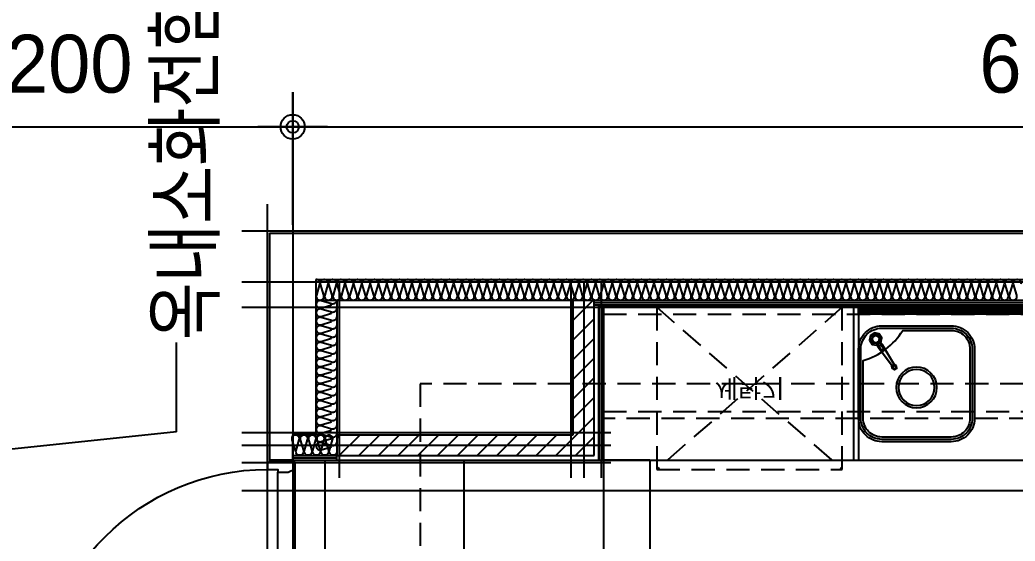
# Model space of a CAD drawing. Header units: millimetres. Extents: x 840000 to 1054178, y 0 to 59400.
# Drawn here: x 890156 to 894447, y 37172 to 39421 of the extents above; entities that cross this region are included whole.
import ezdxf
from ezdxf.enums import TextEntityAlignment as Align
from ezdxf.xclip import XClip

# ---------------------------------------------------------------- set-up
doc = ezdxf.new("R2010")
doc.units = ezdxf.units.MM
doc.header["$LTSCALE"] = 100
doc.header["$XCLIPFRAME"] = 0
for name, pattern in [('X - 단위세대 확장형$0$CEN', [62, 60, -1, 0, -1]), ('X - 단위세대 확장형$0$HID', [1.5, 1, -0.5]), ('X - 평면도$0$CEN', [62, 60, -1, 0, -1])]:
    doc.linetypes.add(name, pattern=pattern)
doc.layers.get('DEFPOINTS').update_dxf_attribs({"color": 145})
for name, color, linetype in [('AA-XXXX-TEXT', 3, 'Continuous'), ('DIM', 7, 'Continuous'), ('SYM', 7, 'Continuous'), ('X - 단위세대 확장형$0$A-CEN', 1, 'X - 단위세대 확장형$0$CEN'), ('X - 단위세대 확장형$0$A-FIN', 8, 'Continuous'), ('X - 단위세대 확장형$0$A-GIP', 6, 'Continuous'), ('X - 단위세대 확장형$0$A-INS', 9, 'Continuous'), ('X - 단위세대 확장형$0$A-TILE', 253, 'Continuous'), ('X - 단위세대 확장형$0$A-WALB', 3, 'Continuous'), ('X - 단위세대 확장형$0$AA-EL-PCN4', 4, 'Continuous'), ('X - 단위세대 확장형$0$AA-WAXM-CONC', 2, 'Continuous'), ('X - 단위세대 확장형$0$AA-XXXX-CNTL', 1, 'X - 단위세대 확장형$0$CEN'), ('X - 단위세대 확장형$0$AA-XXXX-PATT', 8, 'Continuous'), ('X - 단위세대 확장형$0$F-KIT', 6, 'Continuous'), ('X - 단위세대 확장형$0$X-25$0$AA-FFXM-KICH', 4, 'Continuous'), ('X - 단위세대 확장형$0$X-25$0$AA-XXXX-FINL', 6, 'Continuous'), ('X - 단위세대 확장형$0$결로방지단열재', 7, 'X - 단위세대 확장형$0$HID'), ('X - 평면도$0$AA-XXXX-CNTL', 1, 'X - 평면도$0$CEN')]:
    doc.layers.add(name, color=color, linetype=linetype)
doc.layers.add('X - 단위세대 확장형$0$A-door', color=4, linetype='Continuous', lineweight=25)
doc.layers.add('X - 단위세대 확장형$0$A-MC', color=171, linetype='Continuous', plot=False)
doc.layers.add('X - 단위세대 확장형$0$DEFPOINT', color=163, linetype='Continuous', plot=False)
doc.styles.add('HAUD01', font='Dotum.ttf')
doc.styles.add('X - 단위세대 확장형$0$X-55$0$맑은 고딕', font='malgun.ttf')
doc.dimstyles.new('HAUD-80', dxfattribs={"dimscale": 100, "dimtxt": 2.5, "dimasz": 0.5, "dimexe": 0, "dimexo": 1.5, "dimgap": 1, "dimtad": 1, "dimdec": 0, "dimdsep": 46, "dimlunit": 6, "dimtxsty": 'HAUD01', "dimblk": 'Z_DOT', "dimcen": 2.5, "dimdle": 1.5, "dimclrd": 7, "dimclre": 7, "dimclrt": 4, "dimadec": 0, "dimazin": 0, "dimtfac": 1, "dimtdec": 0, "dimtix": 1, "dimtmove": 2, "dimatfit": 3, "dimfxl": 1, "dimtvp": 1, "dimtolj": 1, "dimtzin": 0, "dimarcsym": 0})

# ---------------------------------------------------------------- blocks, each defined once
blk = doc.blocks.new('Z_DOT')
at = {"layer": 'DIM', "color": 0}
for p, q in [((0, -3), (0, 3)), ((-3, 0), (3, 0))]:
    blk.add_line(p, q, dxfattribs=at)
for radius in [1.05, 0.525]:
    blk.add_circle((0, 0), radius, dxfattribs=at)
blk = doc.blocks.new('*D69')
at = {"layer": 'DEFPOINTS', "color": 0, "transparency": 16777216}
for p in [(898072.1, 38959.3), (891332.1, 38385.7), (898072.1, 38385.7)]:
    blk.add_point(p, dxfattribs=at)
at = {"layer": 'DIM', "color": 7, "lineweight": -2, "transparency": 16777216}
for p, q in [((891332.1, 38535.7), (891332.1, 38959.3)), ((891382.1, 38959.3), (898022.1, 38959.3)), ((898072.1, 38535.7), (898072.1, 38959.3))]:
    blk.add_line(p, q, dxfattribs=at)
at = {"layer": 'DIM', "color": 7, "lineweight": -2, "transparency": 16777216, "xscale": 50, "yscale": 50, "zscale": 50, "rotation": 180}
blk.add_blockref('Z_DOT', (891332.1, 38959.3), dxfattribs=at)
at = {"layer": 'DIM', "color": 7, "lineweight": -2, "transparency": 16777216, "xscale": 50, "yscale": 50, "zscale": 50}
blk.add_blockref('Z_DOT', (898072.1, 38959.3), dxfattribs=at)
at = {"layer": 'DIM', "color": 4, "transparency": 16777216, "insert": (894702.1, 39208.5), "char_height": 250, "attachment_point": 5, "style": 'HAUD01'}
blk.add_mtext('\\A1;6,740', dxfattribs=at)
blk = doc.blocks.new('*D68')
at = {"layer": 'DEFPOINTS', "color": 0, "transparency": 16777216}
for p in [(891332.1, 38959.3), (889132.1, 38385.7), (891332.1, 38385.7)]:
    blk.add_point(p, dxfattribs=at)
at = {"layer": 'DIM', "color": 7, "lineweight": -2, "transparency": 16777216}
for p, q in [((889132.1, 38535.7), (889132.1, 38959.3)), ((889182.1, 38959.3), (891282.1, 38959.3)), ((891332.1, 38535.7), (891332.1, 38959.3))]:
    blk.add_line(p, q, dxfattribs=at)
at = {"layer": 'DIM', "color": 7, "lineweight": -2, "transparency": 16777216, "xscale": 50, "yscale": 50, "zscale": 50, "rotation": 180}
blk.add_blockref('Z_DOT', (889132.1, 38959.3), dxfattribs=at)
at = {"layer": 'DIM', "color": 7, "lineweight": -2, "transparency": 16777216, "xscale": 50, "yscale": 50, "zscale": 50}
blk.add_blockref('Z_DOT', (891332.1, 38959.3), dxfattribs=at)
at = {"layer": 'DIM', "color": 4, "transparency": 16777216, "insert": (890232.1, 39208.5), "char_height": 250, "attachment_point": 5, "style": 'HAUD01'}
blk.add_mtext('\\A1;2,200', dxfattribs=at)
blk = doc.blocks.new('X - 단위세대 확장형$0$A$C23D95991')
at = {"layer": 'X - 단위세대 확장형$0$F-KIT', "color": 8, "linetype": 'X - 단위세대 확장형$0$HID'}
for p, q in [((-400, -350), (400, 350)), ((400, -350), (-400, 350))]:
    blk.add_line(p, q, dxfattribs=at)
blk.add_lwpolyline([(-400, -350), (-400, 350), (400, 350), (400, -350)], close=True, dxfattribs=at)
at = {"layer": 'X - 단위세대 확장형$0$DEFPOINT', "style": 'X - 단위세대 확장형$0$X-55$0$맑은 고딕'}
blk.add_text('세탁기', height=80, dxfattribs=at).set_placement((0, 0), align=Align.MIDDLE_CENTER)
blk = doc.blocks.new('X - 단위세대 확장형$0$X-25$0$C14E34527')
at = {"layer": 'X - 단위세대 확장형$0$X-25$0$AA-FFXM-KICH', "color": 8, "linetype": 'Continuous', "ltscale": 0.5}
blk.add_line((87.2, 116.4), (65.1, 83.1), dxfattribs=at)
for points in [[(112.8, 147.5), (116.9, 127.2), (105.5, 109.9), (85.2, 105.8), (67.9, 117.2), (63.8, 137.5), (75.2, 154.8), (95.5, 158.9)], [(103.8, 141.4), (106.3, 129.3), (99.4, 118.9), (87.2, 116.4), (76.9, 123.3), (74.4, 135.5), (81.2, 145.8), (93.4, 148.3)], [(103.8, 141.4), (106.3, 129.3), (99.4, 118.9), (87.2, 116.4), (76.9, 123.3), (74.4, 135.5), (81.2, 145.8), (93.4, 148.3)]]:
    blk.add_lwpolyline(points, close=True, dxfattribs=at)
blk.add_circle((89.7, 132.3), 18, dxfattribs=at)
for points in [[(75.2, 154.8), (81.2, 145.8), (74.4, 135.5), (63.8, 137.5)], [(67.9, 117.2), (63.8, 137.5), (74.4, 135.5), (76.9, 123.3)], [(95.5, 158.9), (93.4, 148.3), (81.2, 145.8), (75.2, 154.8)], [(112.8, 147.5), (95.5, 158.9), (93.4, 148.3), (103.8, 141.4)], [(105.5, 109.9), (99.4, 118.9), (106.3, 129.3), (116.9, 127.2)], [(116.9, 127.2), (106.3, 129.3), (103.8, 141.4), (112.8, 147.5)], [(79.6, 97.5), (62.4, 108.9), (11.5, 22.7), (20.1, 16.9)], [(11.5, 22.7), (11.5, 22.7), (62.4, 108.9)], [(11.5, 22.7), (62.4, 108.9), (79.6, 97.5), (20.1, 16.9)], [(20.1, 16.9), (20.1, 16.9), (79.6, 97.5)], [(76.9, 123.3), (87.2, 116.4), (65.1, 83.1), (54.8, 89.9)], [(65.1, 83.1), (54.8, 89.9), (76.9, 123.3), (87.2, 116.4)], [(54.8, 89.9), (76.9, 123.3), (76.9, 123.3), (54.8, 89.9)], [(67.9, 117.2), (62.4, 108.9), (62.4, 108.9), (76.9, 123.3)], [(62.4, 108.9), (76.9, 123.3), (87.2, 116.4), (79.6, 97.5)], [(67.9, 117.2), (62.4, 108.9), (79.6, 97.5), (85.2, 105.8)], [(87.2, 116.4), (65.1, 83.1), (87.2, 116.4)], [(85.2, 105.8), (87.2, 116.4), (76.9, 123.3), (67.9, 117.2)], [(79.6, 97.5), (85.2, 105.8), (87.2, 116.4), (79.6, 97.5)], [(105.5, 109.9), (85.2, 105.8), (87.2, 116.4), (99.4, 118.9)], [(0.7, 17.8), (4.5, 15.3), (4.1, 8.4), (0, 6.3)], [(0, 6.3), (9.6, 0), (9.9, 4.6), (4.1, 8.4)], [(19.9, 5.1), (16, 7.7), (9.9, 4.6), (9.6, 0)], [(10.7, 18.3), (11.5, 22.7), (20.1, 16.9), (16.4, 14.5)], [(11.5, 22.7), (11, 22.9), (20.6, 16.6), (20.1, 16.9)]]:
    blk.add_3dface(points, dxfattribs=at)
for points, invisible_edges in [([(93.4, 148.3), (81.2, 145.8), (74.4, 135.5), (76.9, 123.3)], 8), ([(103.8, 141.4), (93.4, 148.3), (76.9, 123.3), (87.2, 116.4)], 10), ([(87.2, 116.4), (99.4, 118.9), (106.3, 129.3), (103.8, 141.4)], 8), ([(4.5, 15.3), (0.7, 17.8), (11, 22.9), (11.5, 22.7)], 8), ([(4.5, 15.3), (4.1, 8.4), (9.9, 4.6), (16, 7.7)], 8), ([(11.5, 22.7), (11.5, 22.7), (10.7, 18.3), (4.5, 15.3)], 8), ([(16, 7.7), (16.4, 14.5), (10.7, 18.3), (4.5, 15.3)], 8), ([(16.4, 14.5), (16, 7.7), (19.9, 5.1), (20.6, 16.6)], 8), ([(20.6, 16.6), (20.1, 16.9), (20.1, 16.9), (16.4, 14.5)], 8)]:
    blk.add_3dface(points, dxfattribs=dict(at, invisible_edges=invisible_edges))
blk = doc.blocks.new('X - 단위세대 확장형$0$X-25$0$C3F035890')
at = {"layer": 'X - 단위세대 확장형$0$X-25$0$AA-FFXM-KICH', "color": 8, "linetype": 'ByBlock', "ltscale": 2}
for points in [[(100, 221.3), (400, 221.3, 0.414214), (500, 321.3), (500, 621.3, 0.414214), (400, 721.3), (100, 721.3, 0.414214), (0, 621.3), (0, 321.3, 0.414214)], [(100, 231.3), (400, 231.3, 0.414214), (490, 321.3), (490, 621.3, 0.414214), (400, 711.3), (100, 711.3, 0.414214), (10, 621.3), (10, 321.3, 0.414214)], [(100, 241.3), (400, 241.3, 0.414214), (480, 321.3), (480, 571.3, -0.18912), (309.6, 701.3), (100, 701.3, 0.414214), (20, 621.3), (20, 321.3, 0.414214)]]:
    blk.add_lwpolyline(points, format="xyb", close=True, dxfattribs=at)
for radius in [88, 78]:
    blk.add_circle((250, 455.4), radius, dxfattribs=at)
at = {"layer": 'X - 단위세대 확장형$0$X-25$0$AA-FFXM-KICH', "linetype": 'ByBlock', "ltscale": 2}
blk.add_blockref('X - 단위세대 확장형$0$X-25$0$C14E34527', (335.7, 531.4), dxfattribs=at)
blk = doc.blocks.new('X - 단위세대 확장형$0$insul1')
blk.add_lwpolyline([(0, 0.25, 1.344031), (0.35, 0.25), (0.2, 0.75, -1.344031), (0.55, 0.75), (0.4, 0.25)], format="xyb")
blk = doc.blocks.new('X - 단위세대 확장형$0$A$C6f67e9a2')
at = {"layer": 'X - 단위세대 확장형$0$AA-XXXX-PATT'}
h = blk.add_hatch(dxfattribs=at)
h.set_pattern_fill('_USER', color=256, scale=60, angle=45, style=0, pattern_type=0)
h.set_pattern_definition([(45, (-1127037.12, -118170.64), (-42.426407, 42.426407), [])])
h.paths.add_polyline_path([(24890, -11522.5), (26000, -11522.5), (26000, -10852.5), (25910, -10852.5), (25910, -11432.5), (24890, -11432.5)])
at = {"layer": 'X - 단위세대 확장형$0$X-25$0$AA-XXXX-FINL'}
h = blk.add_hatch(dxfattribs=at)
h.set_pattern_fill('ANSI31', color=5, scale=50, angle=810)
h.set_pattern_definition([(135, (-3242290.653, -1368680.845), (-4.419417382, -4.419417382), [])])
h.paths.add_polyline_path([(28790, -10882.5), (27140, -10882.5), (27140, -10902.5), (28790, -10902.5)])
at = {"layer": 'DEFPOINTS'}
blk.add_line((24480.1, -11672.5), (33162.5, -11672.5), dxfattribs=at)
blk.add_line((24480.1, -11672.5), (33162.5, -11672.5), dxfattribs=at)
at = {"layer": 'X - 단위세대 확장형$0$A-CEN'}
for p, q in [((25955, -10772.5), (25955, -10882.5)), ((25955, -10772.5), (25955, -11618.5)), ((24480.1, -11477.5), (26071.8, -11477.5))]:
    blk.add_line(p, q, dxfattribs=at)
at = {"layer": 'X - 단위세대 확장형$0$A-FIN'}
for p, q in [((26020, -10882.5), (26020, -10872.5)), ((26020, -11542.5), (26020, -10872.5)), ((24890, -11542.5), (26020, -11542.5))]:
    blk.add_line(p, q, dxfattribs=at)
at = {"layer": 'X - 단위세대 확장형$0$A-GIP'}
for p, q in [((26000, -10862.5), (31340, -10862.5)), ((26000, -10872.5), (31330, -10872.5)), ((24700, -11532.5), (24890, -11532.5)), ((24700, -11542.5), (24890, -11542.5)), ((24890, -11542.5), (24890, -11522.5))]:
    blk.add_line(p, q, dxfattribs=at)
at = {"layer": 'X - 단위세대 확장형$0$A-INS'}
for p, q in [((24800, -10852.5), (31350, -10852.5)), ((24890, -10852.5), (24890, -10882.5)), ((24890, -10872.5), (24890, -11432.5)), ((24700, -11522.5), (24890, -11522.5))]:
    blk.add_line(p, q, dxfattribs=at)
blk.add_lwpolyline([(24800, -10761.4, -0.500912), (24816, -10782.7), (24802, -10830, 1.337394), (24834, -10830), (24820, -10782.7, -1.337394), (24852, -10782.7), (24838, -10830, 1.337394), (24870, -10830), (24856, -10782.7, -1.337394), (24888, -10782.7), (24874, -10830, 1.337394), (24906, -10830), (24892, -10782.7, -1.337394), (24924, -10782.7), (24910, -10830, 1.337394), (24942, -10830), (24928, -10782.7, -1.337394), (24960, -10782.7), (24946, -10830, 1.337394), (24978, -10830), (24964, -10782.7, -1.337394), (24996, -10782.7), (24982, -10830, 1.337394), (25014, -10830), (25000, -10782.7, -1.337394), (25032, -10782.7), (25018, -10830, 1.337394), (25050, -10830), (25036, -10782.7, -1.337394), (25068, -10782.7), (25054, -10830, 1.337394), (25086, -10830), (25072, -10782.7, -1.337394), (25104, -10782.7), (25090, -10830, 1.337394), (25122, -10830), (25108, -10782.7, -1.337394), (25140, -10782.7), (25126, -10830, 1.337394), (25158, -10830), (25144, -10782.7, -1.337394), (25176, -10782.7), (25162, -10830, 1.337394), (25194, -10830), (25180, -10782.7, -1.337394), (25212, -10782.7), (25198, -10830, 1.337394), (25230, -10830), (25216, -10782.7, -1.337394), (25248, -10782.7), (25234, -10830, 1.337394), (25266, -10830), (25252, -10782.7, -1.337394), (25284, -10782.7), (25270, -10830, 1.337394), (25302, -10830), (25288, -10782.7, -1.337394), (25320, -10782.7), (25306, -10830, 1.337394), (25338, -10830), (25324, -10782.7, -1.337394), (25356, -10782.7), (25342, -10830, 1.337394), (25374, -10830), (25360, -10782.7, -1.337394), (25392, -10782.7), (25378, -10830, 1.337394), (25410, -10830), (25396, -10782.7, -1.337394), (25428, -10782.7), (25414, -10830, 1.337394), (25446, -10830), (25432, -10782.7, -1.337394), (25464, -10782.7), (25450, -10830, 1.337394), (25482, -10830), (25468, -10782.7, -1.337394), (25500, -10782.7), (25486, -10830, 1.337394), (25518, -10830), (25504, -10782.7, -1.337394), (25536, -10782.7), (25522, -10830, 1.337394), (25554, -10830), (25540, -10782.7, -1.337394), (25572, -10782.7), (25558, -10830, 1.337394), (25590, -10830), (25576, -10782.7, -1.337394), (25608, -10782.7), (25594, -10830, 1.337394), (25626, -10830), (25612, -10782.7, -1.337394), (25644, -10782.7), (25630, -10830, 1.337394), (25662, -10830), (25648, -10782.7, -1.337394), (25680, -10782.7), (25666, -10830, 1.337394), (25698, -10830), (25684, -10782.7, -1.337394), (25716, -10782.7), (25702, -10830, 1.337394), (25734, -10830), (25720, -10782.7, -1.337394), (25752, -10782.7), (25738, -10830, 1.337394), (25770, -10830), (25756, -10782.7, -1.337394), (25788, -10782.7), (25774, -10830, 1.337394), (25806, -10830), (25792, -10782.7, -1.337394), (25824, -10782.7), (25810, -10830, 1.337394), (25842, -10830), (25828, -10782.7, -1.337394), (25860, -10782.7), (25846, -10830, 1.337394), (25878, -10830), (25864, -10782.7, -1.337394), (25896, -10782.7), (25882, -10830, 1.337394), (25914, -10830), (25900, -10782.7, -1.337394), (25932, -10782.7), (25918, -10830, 1.337394), (25950, -10830), (25936, -10782.7, -1.337394), (25968, -10782.7), (25954, -10830, 1.337394), (25986, -10830), (25972, -10782.7, -1.337394), (26004, -10782.7), (25990, -10830, 1.337394), (26022, -10830), (26008, -10782.7, -1.337394), (26040, -10782.7), (26026, -10830, 1.337394), (26058, -10830), (26044, -10782.7, -1.337394), (26076, -10782.7), (26062, -10830, 1.337394), (26094, -10830), (26080, -10782.7, -1.337394), (26112, -10782.7), (26098, -10830, 1.337394), (26130, -10830), (26116, -10782.7, -1.337394), (26148, -10782.7), (26134, -10830, 1.337394), (26166, -10830), (26152, -10782.7, -1.337394), (26184, -10782.7), (26170, -10830, 1.337394), (26202, -10830), (26188, -10782.7, -1.337394), (26220, -10782.7), (26206, -10830, 1.337394), (26238, -10830), (26224, -10782.7, -1.337394), (26256, -10782.7), (26242, -10830, 1.337394), (26274, -10830), (26260, -10782.7, -1.337394), (26292, -10782.7), (26278, -10830, 1.337394), (26310, -10830), (26296, -10782.7, -1.337394), (26328, -10782.7), (26314, -10830, 1.337394), (26346, -10830), (26332, -10782.7, -1.337394), (26364, -10782.7), (26350, -10830, 1.337394), (26382, -10830), (26368, -10782.7, -1.337394), (26400, -10782.7), (26386, -10830, 1.337394), (26418, -10830), (26404, -10782.7, -1.337394), (26436, -10782.7), (26422, -10830, 1.337394), (26454, -10830), (26440, -10782.7, -1.337394), (26472, -10782.7), (26458, -10830, 1.337394), (26490, -10830), (26476, -10782.7, -1.337394), (26508, -10782.7), (26494, -10830, 1.337394), (26526, -10830), (26512, -10782.7, -1.337394), (26544, -10782.7), (26530, -10830, 1.337394), (26562, -10830), (26548, -10782.7, -1.337394), (26580, -10782.7), (26566, -10830, 1.337394), (26598, -10830), (26584, -10782.7, -1.337394), (26616, -10782.7), (26602, -10830, 1.337394), (26634, -10830), (26620, -10782.7, -1.337394), (26652, -10782.7), (26638, -10830, 1.337394), (26670, -10830), (26656, -10782.7, -1.337394), (26688, -10782.7), (26674, -10830, 1.337394), (26706, -10830), (26692, -10782.7, -1.337394), (26724, -10782.7), (26710, -10830, 1.337394), (26742, -10830), (26728, -10782.7, -1.337394), (26760, -10782.7), (26746, -10830, 1.337394), (26778, -10830), (26764, -10782.7, -1.337394), (26796, -10782.7), (26782, -10830, 1.337394), (26814, -10830), (26800, -10782.7, -1.337394), (26832, -10782.7), (26818, -10830, 1.337394), (26850, -10830), (26836, -10782.7, -1.337394), (26868, -10782.7), (26854, -10830, 1.337394), (26886, -10830), (26872, -10782.7, -1.337394), (26904, -10782.7), (26890, -10830, 1.337394), (26922, -10830), (26908, -10782.7, -1.337394), (26940, -10782.7), (26926, -10830, 1.337394), (26958, -10830), (26944, -10782.7, -1.337394), (26976, -10782.7), (26962, -10830, 1.337394), (26994, -10830), (26980, -10782.7, -1.337394), (27012, -10782.7), (26998, -10830, 1.337394), (27030, -10830), (27016, -10782.7, -1.337394), (27048, -10782.7), (27034, -10830, 1.337394), (27066, -10830), (27052, -10782.7, -1.337394), (27084, -10782.7), (27070, -10830, 1.337394), (27102, -10830), (27088, -10782.7, -1.337394), (27120, -10782.7), (27106, -10830, 1.337394), (27138, -10830), (27124, -10782.7, -1.337394), (27156, -10782.7), (27142, -10830, 1.337394), (27174, -10830), (27160, -10782.7, -1.337394), (27192, -10782.7), (27178, -10830, 1.337394), (27210, -10830), (27196, -10782.7, -1.337394), (27228, -10782.7), (27214, -10830, 1.337394), (27246, -10830), (27232, -10782.7, -1.337394), (27264, -10782.7), (27250, -10830, 1.337394), (27282, -10830), (27268, -10782.7, -1.337394), (27300, -10782.7), (27286, -10830, 1.337394), (27318, -10830), (27304, -10782.7, -1.337394), (27336, -10782.7), (27322, -10830, 1.337394), (27354, -10830), (27340, -10782.7, -1.337394), (27372, -10782.7), (27358, -10830, 1.337394), (27390, -10830), (27376, -10782.7, -1.337394), (27408, -10782.7), (27394, -10830, 1.337394), (27426, -10830), (27412, -10782.7, -1.337394), (27444, -10782.7), (27430, -10830, 1.337394), (27462, -10830), (27448, -10782.7, -1.337394), (27480, -10782.7), (27466, -10830, 1.337394), (27498, -10830), (27484, -10782.7, -1.337394), (27516, -10782.7), (27502, -10830, 1.337394), (27534, -10830), (27520, -10782.7, -1.337394), (27552, -10782.7), (27538, -10830, 1.337394), (27570, -10830), (27556, -10782.7, -1.337394), (27588, -10782.7), (27574, -10830, 1.337394), (27606, -10830), (27592, -10782.7, -1.337394), (27624, -10782.7), (27610, -10830, 1.337394), (27642, -10830), (27628, -10782.7, -1.337394), (27660, -10782.7), (27646, -10830, 1.337394), (27678, -10830), (27664, -10782.7, -1.337394), (27696, -10782.7), (27682, -10830, 1.337394), (27714, -10830), (27700, -10782.7, -1.337394), (27732, -10782.7), (27718, -10830, 1.337394), (27750, -10830), (27736, -10782.7, -1.337394), (27768, -10782.7), (27754, -10830, 1.337394), (27786, -10830), (27772, -10782.7, -1.337394), (27804, -10782.7), (27790, -10830, 1.337394), (27822, -10830), (27808, -10782.7, -1.337394), (27840, -10782.7)], format="xyb", dxfattribs=at)
at = {"layer": 'X - 단위세대 확장형$0$A-MC'}
for p, q in [((24590, -10438.2), (24590, -11672.5)), ((24480.1, -10552.5), (32940, -10552.5)), ((24900, -10772.5), (24900, -11618.5)), ((25900, -10772.5), (25900, -10882.5)), ((25900, -10772.5), (25900, -11618.5)), ((26030, -10772.5), (26030, -10882.5)), ((26030, -10772.5), (26030, -11618.5)), ((24480.1, -10882.5), (33162.5, -10882.5)), ((27140, -10912.5), (27140, -10882.5)), ((28790, -10912.5), (27140, -10912.5)), ((24480.1, -11422.5), (26071.8, -11422.5)), ((24480.1, -11552.5), (26071.8, -11552.5))]:
    blk.add_line(p, q, dxfattribs=at)
at = {"layer": 'X - 단위세대 확장형$0$A-TILE'}
for p, q in [((24840, -11672.5), (24840, -11542.5)), ((25440, -11672.5), (25440, -11542.5)), ((26240, -11542.5), (26040, -11542.5)), ((26240, -11542.5), (26240, -11672.5))]:
    blk.add_line(p, q, dxfattribs=at)
at = {"layer": 'X - 단위세대 확장형$0$A-WALB'}
for p, q in [((25910, -10882.5), (25910, -10852.5)), ((25910, -10852.5), (26000, -10852.5)), ((26000, -10882.5), (26000, -10852.5)), ((25910, -11432.5), (25910, -10872.5)), ((26000, -11522.5), (26000, -10872.5)), ((24890, -11432.5), (25910, -11432.5)), ((24890, -11432.5), (24890, -11522.5)), ((24890, -11522.5), (26000, -11522.5))]:
    blk.add_line(p, q, dxfattribs=at)
at = {"layer": 'X - 단위세대 확장형$0$AA-EL-PCN4'}
blk.add_line((26040, -11542.5), (26040, -11672.5), dxfattribs=at)
at = {"layer": 'X - 단위세대 확장형$0$AA-WAXM-CONC'}
for p, q in [((24600, -10562.5), (24600, -10882.5)), ((24600, -10562.5), (32940, -10562.5)), ((24800, -10762.5), (24800, -10882.5)), ((24800, -10762.5), (32740, -10762.5)), ((24600, -10772.5), (24600, -11542.5)), ((24800, -10872.5), (24800, -11432.5)), ((24700, -11432.5), (24700, -11542.5)), ((24800, -11432.5), (24700, -11432.5)), ((24700, -11542.5), (24600, -11542.5))]:
    blk.add_line(p, q, dxfattribs=at)
at = {"layer": 'X - 단위세대 확장형$0$AA-XXXX-CNTL'}
for p, q in [((24700, -10438.2), (24700, -10882.5)), ((24480.1, -10772.5), (33162.5, -10772.5)), ((24700, -10772.5), (24700, -11672.5))]:
    blk.add_line(p, q, dxfattribs=at)
at = {"layer": 'X - 단위세대 확장형$0$F-KIT'}
blk.add_line((27120, -11542.5), (27140, -11542.5), dxfattribs=at)
for points in [[(26040, -10882.5), (26020, -10882.5)], [(27120, -10882.5), (26040, -10882.5)]]:
    blk.add_lwpolyline(points, dxfattribs=at)
for points in [[(26040, -10882.5), (26020, -10882.5), (26020, -11542.5), (26040, -11542.5)], [(26040, -10882.5), (26040, -11542.5), (27120, -11542.5), (27120, -10882.5)], [(27140, -10912.5), (27140, -11542.5), (28790, -11542.5), (28790, -10912.5)]]:
    blk.add_lwpolyline(points, close=True, dxfattribs=at)
at = {"layer": 'X - 단위세대 확장형$0$F-KIT', "color": 5, "linetype": 'X - 단위세대 확장형$0$HID'}
blk.add_lwpolyline([(26040, -11362.5), (26040, -10912.5), (28790, -10912.5), (28790, -11362.5)], close=True, dxfattribs=at)
at = {"layer": 'X - 단위세대 확장형$0$X-25$0$AA-XXXX-FINL', "color": 5}
blk.add_lwpolyline([(28790, -10882.5), (27140, -10882.5), (27140, -10902.5), (28790, -10902.5), (28790, -10882.5)], dxfattribs=at)
at = {"extrusion": (0, 0, -1), "zscale": -1, "rotation": 180}
blk.add_blockref('X - 단위세대 확장형$0$A$C23D95991', (-26670, -11232.5), dxfattribs=at)
at = {"layer": 'X - 단위세대 확장형$0$A-INS', "extrusion": (0, 0, -1)}
ref = blk.add_blockref('X - 단위세대 확장형$0$insul1', (-24890, -10836.5), dxfattribs=dict(at, xscale=90, yscale=90, zscale=-90, rotation=270, row_count=1, column_count=18, row_spacing=0, column_spacing=36))
XClip(ref).set_block_clipping_path([(0.1777777778, 0), (6.6222222222, 1)])
at = {"layer": 'X - 단위세대 확장형$0$A-INS', "extrusion": (0, 0, -1), "xscale": 90.00000000000024, "yscale": 90.00000000000024, "zscale": -90.00000000000024, "row_count": 1, "column_count": 5, "row_spacing": 7.888609052210118e-30, "column_spacing": 36.00000000000012}
blk.add_blockref('X - 단위세대 확장형$0$insul1', (-24890, -11522.5), dxfattribs=at)
at = {"layer": 'X - 단위세대 확장형$0$X-25$0$AA-XXXX-FINL', "linetype": 'ByBlock', "ltscale": 2, "extrusion": (0, 0, -1)}
blk.add_blockref('X - 단위세대 확장형$0$X-25$0$C3F035890', (-27640, -11683.8), dxfattribs=at)
blk = doc.blocks.new('X - 단위세대 확장형$0$D2-1050')
at = {"layer": 'DEFPOINTS'}
for p, q in [((-150, 109), (-150, 209)), ((1140, 109), (1140, 209)), ((-40, 109), (-150, 109)), ((-40, 9), (-40, 109)), ((-40, 109), (-30, 109)), ((1030, 109), (1020, 109)), ((1030, 9), (1030, 109)), ((1030, 109), (1140, 109)), ((-40, 9), (-30, 9)), ((1030, 9), (1020, 9))]:
    blk.add_line(p, q, dxfattribs=at)
at = {"layer": 'X - 단위세대 확장형$0$A-door', "color": 8}
for p, q in [((-3, 120), (993, 120)), ((12, 45), (978, 45)), ((0, 0), (990, 0))]:
    blk.add_line(p, q, dxfattribs=at)
at = {"layer": 'X - 단위세대 확장형$0$A-door'}
for points in [[(-30, 0), (0, 0), (0, 45), (12, 45), (12, 90), (-3, 120), (-30, 120)], [(1020, 0), (990, 0), (990, 45), (978, 45), (978, 90), (993, 120), (1020, 120)], [(45, 0), (45, -990), (0, -990), (0, 0)]]:
    blk.add_lwpolyline(points, close=True, dxfattribs=at)
at = {"layer": 'X - 단위세대 확장형$0$A-door', "color": 1}
blk.add_arc((0, 0), 990, 270, 0, dxfattribs=at)
blk = doc.blocks.new('X - 단위세대 확장형$0$20220222-결로')
at = {"layer": 'X - 단위세대 확장형$0$결로방지단열재'}
blk.add_lwpolyline([(7690, 11320), (7690, 13270), (6400, 13270), (6400, 14400), (650, 14400), (650, 11320)], dxfattribs=at)
blk = doc.blocks.new('X - 단위세대 확장형$0$A$C11416124')
at = {"layer": 'X - 단위세대 확장형$0$AA-XXXX-PATT'}
h = blk.add_hatch(dxfattribs=at)
h.set_pattern_fill('_USER', color=256, scale=60, angle=45, style=0, pattern_type=0)
h.set_pattern_definition([(45, (-1057732.575, -55284.317), (-42.426407, 42.426407), [])])
h.paths.add_polyline_path([(6449.4, 2418.8), (7009.4, 2418.8), (7009.4, 2508.8), (6359.4, 2508.8), (6359.4, 1398.8), (6449.4, 1398.8)])
h.paths.add_polyline_path([(4709.4, 1908.8), (3589.4, 1908.8), (3589.4, 1818.8), (4619.4, 1818.8), (4619.4, 1398.8), (4709.4, 1398.8)])
at = {"layer": 'X - 단위세대 확장형$0$A-MC'}
blk.add_line((7109.4, 1098.8), (3489.4, 1098.8), dxfattribs=at)
at = {"layer": 'X - 단위세대 확장형$0$A-TILE'}
for p, q in [((6339.4, 2748.8), (5079.4, 2748.8)), ((5079.4, 1948.8), (6339.4, 1948.8)), ((5269.4, 1348.8), (6339.4, 1348.8))]:
    blk.add_line(p, q, dxfattribs=at)
at = {"layer": 'X - 단위세대 확장형$0$AA-EL-PCN4'}
blk.add_line((6359.4, 2548.8), (5079.4, 2548.8), dxfattribs=at)
at = {"layer": 'X - 단위세대 확장형$0$AA-XXXX-CNTL'}
blk.add_line((7109.4, 1208.8), (3489.4, 1208.8), dxfattribs=at)
blk = doc.blocks.new('X - 단위세대 확장형', base_point=(-475.4, -286.7))
blk.add_blockref('X - 단위세대 확장형$0$A$C6f67e9a2', (45882, 64955.6))
at = {"layer": 'X - 단위세대 확장형$0$F-KIT', "color": 5, "linetype": 'X - 단위세대 확장형$0$HID'}
blk.add_lwpolyline([(71922, 54073.1), (71922, 53623.1), (74672, 53623.1), (74672, 54073.1)], close=True, dxfattribs=at)
blk.add_blockref('X - 단위세대 확장형$0$20220222-결로', (70482, 39343.1))
at = {"layer": 'X - 단위세대 확장형$0$A-door', "xscale": -1, "rotation": 270}
blk.add_blockref('X - 단위세대 확장형$0$D2-1050', (70473, 52383.1), dxfattribs=at)
ref = blk.add_blockref('X - 단위세대 확장형$0$A$C11416124', (69373.2, 47073.7), dxfattribs=dict(xscale=-1, rotation=270))
XClip(ref).set_block_clipping_path([(3489.4068502185, 988.9141629766), (6209.4068502223, 9671.3150731697)])
blk = doc.blocks.new('X - 평면도', base_point=(-475.4, -286.7))
at = {"layer": 'X - 평면도$0$AA-XXXX-CNTL'}
for p, q in [((1330582, 54910.3), (1330582, 22495.2)), ((1330582, 54183.1), (1348213.6, 54183.1))]:
    blk.add_line(p, q, dxfattribs=at)

msp = doc.modelspace()

# ---------------------------------------------------------------- block references
ref = msp.add_blockref('X - 평면도', (-439725.3, -16179.1))
XClip(ref).set_block_clipping_path([(1279249.9173513227, 15892.4151621314), (1363249.9173513227, 75292.4151621313)])

# ---------------------------------------------------------------- next in the draw order: block references
at = {"layer": 'SYM'}
ref = msp.add_blockref('X - 단위세대 확장형', (820274.7, -16179.1), dxfattribs=at)
XClip(ref).set_block_clipping_path([(27286.2339647645, 22495.2025850526), (88213.6007378809, 68689.6277392105)])

# ---------------------------------------------------------------- next in the draw order: linework, layer by layer
for q in [(890831.3, 38028.9), (889348.7, 37485.7)]:
    msp.add_line((890831.3, 37643.6), q, dxfattribs=at)

# ---------------------------------------------------------------- next in the draw order: texts
at = {"layer": 'AA-XXXX-TEXT', "style": 'HAUD01', "width": 0.8}
msp.add_text('옥내소화전함', height=250, rotation=90, dxfattribs=at).set_placement((890865.7, 38038.1), align=Align.MIDDLE_LEFT)

# ---------------------------------------------------------------- next in the draw order: dimensions: what is measured, and where the dimension line sits
at = {"layer": 'DIM'}
dim = msp.add_linear_dim(base=(891332.1, 38959.3), p1=(889132.1, 38385.7), p2=(891332.1, 38385.7), dimstyle='HAUD-80', dxfattribs=at)
dim.commit()
dim.dimension.update_dxf_attribs({"geometry": '*D68', "text_midpoint": (890232.1, 39208.5)})
dim = msp.add_linear_dim(base=(898072.1, 38959.3), p1=(891332.1, 38385.7), p2=(898072.1, 38385.7), dimstyle='HAUD-80', override={"dimscale": 100}, dxfattribs=at)
dim.commit()
dim.dimension.update_dxf_attribs({"geometry": '*D69', "text_midpoint": (894702.1, 39208.5)})

doc.saveas('drawing.dxf')
